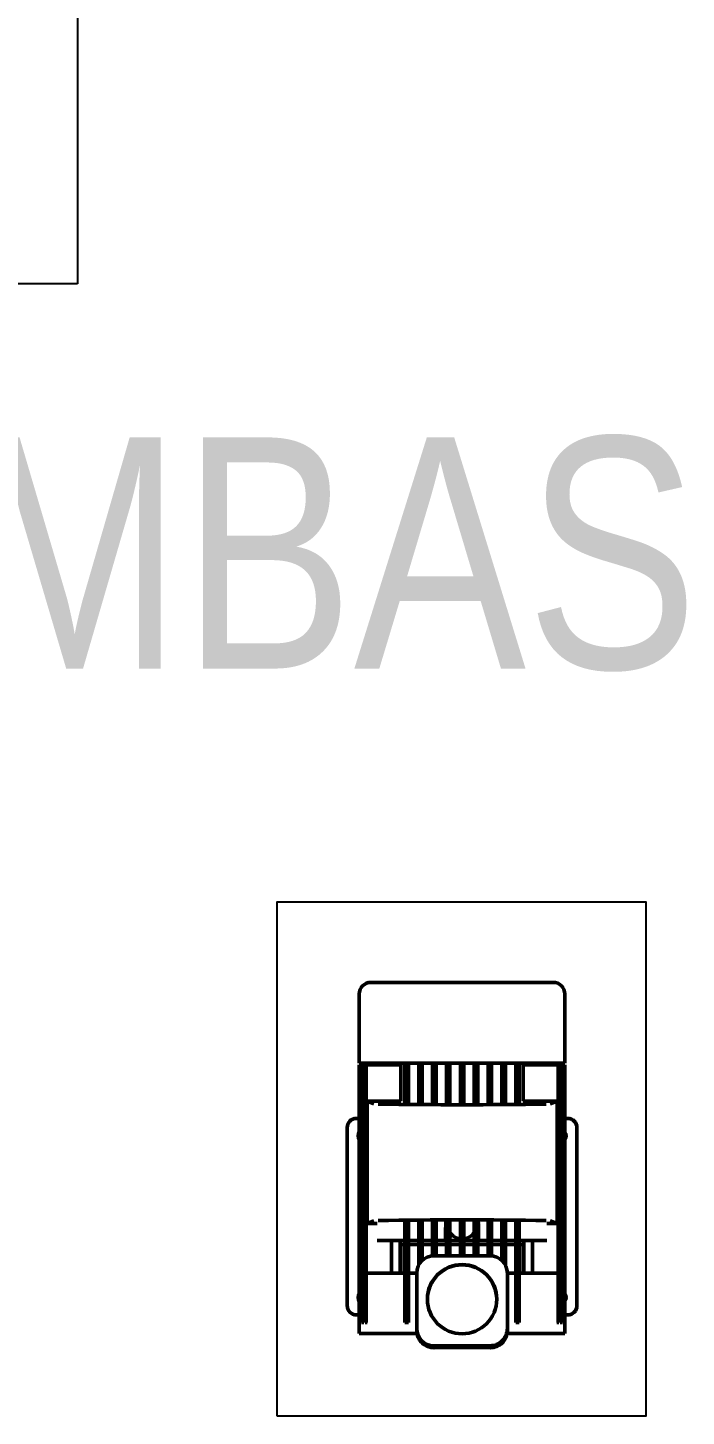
# Model space of a CAD drawing. Header units: inches. Extents: x -309 to 190, y -1585 to -1350.
# Drawn here: x -170.34 to -169.77, y -1397.096 to -1395.895 of the extents above; entities that cross this region are included whole.
import ezdxf
from ezdxf.enums import TextEntityAlignment as Align

# ---------------------------------------------------------------- set-up
doc = ezdxf.new("R2010")
doc.units = ezdxf.units.IN
doc.header["$MEASUREMENT"] = 0
doc.layers.get('0').update_dxf_attribs({"color": 9, "linetype": 'CONTINUOUS'})
doc.layers.add('02', color=9, linetype='CONTINUOUS')
doc.layers.add('11-LOCALES', color=9, linetype='CONTINUOUS')
doc.layers.add('Visible (ISO)', color=9, linetype='CONTINUOUS', lineweight=50)
doc.styles.add('ROMANS', font='arial.ttf')

# ---------------------------------------------------------------- blocks, each defined once
blk = doc.blocks.new('NLOCAL')
blk.add_lwpolyline([(-0.3036, 0), (0.3036, 0), (0.3036, 0.4188), (-0.3036, 0.4188)], close=True)
at = {"style": 'ROMANS', "width": 0.8, "flags": 1}
blk.add_attdef('SECTOR', text='', height=0.25, dxfattribs=at).set_placement((-0.0063, 0.6345), align=Align.MIDDLE)
at = {"style": 'ROMANS', "width": 0.8}
for tag, p in [('NUMERO', (0.006, 0.2059)), ('DENOMINACION', (0.0182, -0.2909))]:
    blk.add_attdef(tag, text='', height=0.25, dxfattribs=at).set_placement(p, align=Align.MIDDLE)

msp = doc.modelspace()

# ---------------------------------------------------------------- linework, layer by layer
at = {"layer": '02'}
msp.add_lwpolyline([(-170.124, -1397.0963), (-170.124, -1396.6514), (-169.8048, -1396.6514), (-169.8048, -1397.0963)], close=True, dxfattribs=at)
at = {"layer": 'Visible (ISO)'}
for p, q in [((-170.0529, -1396.7907), (-170.0529, -1396.731)), ((-169.8749, -1396.7907), (-169.8749, -1396.731)), ((-170.0364, -1396.7907), (-170.0364, -1396.7922)), ((-169.8914, -1396.7907), (-169.8914, -1396.7922)), ((-170.0529, -1396.7922), (-170.0529, -1396.7922)), ((-170.0527, -1396.7922), (-170.0529, -1396.7922)), ((-170.0529, -1397.0151), (-170.0529, -1396.7922)), ((-170.0529, -1396.7922), (-170.0529, -1397.0151)), ((-170.0527, -1397.0151), (-170.0527, -1396.7922)), ((-170.0519, -1396.7922), (-170.0525, -1396.7922)), ((-170.0525, -1397.0151), (-170.0525, -1396.7922)), ((-170.0519, -1397.0151), (-170.0519, -1396.7922)), ((-170.0519, -1396.7922), (-170.0515, -1396.7922)), ((-170.0503, -1396.7922), (-170.0515, -1396.7922)), ((-170.0515, -1397.0151), (-170.0515, -1396.7922)), ((-170.0503, -1397.0151), (-170.0503, -1396.7922)), ((-170.0503, -1396.7922), (-170.0498, -1396.7922)), ((-170.0479, -1396.7922), (-170.0498, -1396.7922)), ((-170.0498, -1397.0151), (-170.0498, -1396.7922)), ((-170.0479, -1397.0151), (-170.0479, -1396.7922)), ((-170.0479, -1396.7922), (-170.0471, -1396.7922)), ((-170.0169, -1396.7922), (-170.0471, -1396.7922)), ((-170.0471, -1397.0151), (-170.0471, -1396.7922)), ((-170.0169, -1396.8236), (-170.0169, -1396.7922)), ((-170.0134, -1396.8253), (-170.0134, -1396.7922)), ((-170.0134, -1396.7922), (-170.0104, -1396.7922)), ((-170.0104, -1396.8254), (-170.0104, -1396.7922)), ((-170.0014, -1396.8255), (-170.0014, -1396.7922)), ((-170.0014, -1396.7922), (-169.9984, -1396.7922)), ((-169.9984, -1396.8255), (-169.9984, -1396.7922)), ((-169.9894, -1396.8256), (-169.9894, -1396.7922)), ((-169.9894, -1396.7922), (-169.9864, -1396.7922)), ((-169.9864, -1396.8256), (-169.9864, -1396.7922)), ((-169.9774, -1396.8256), (-169.9774, -1396.7922)), ((-169.9744, -1396.8256), (-169.9744, -1396.7922)), ((-169.9654, -1396.8256), (-169.9654, -1396.7922)), ((-169.9639, -1396.7922), (-169.9654, -1396.7922)), ((-169.9624, -1396.7922), (-169.9639, -1396.7922)), ((-169.9624, -1396.8256), (-169.9624, -1396.7922)), ((-169.9534, -1396.8256), (-169.9534, -1396.7922)), ((-169.9504, -1396.8256), (-169.9504, -1396.7922)), ((-169.9414, -1396.8256), (-169.9414, -1396.7922)), ((-169.9414, -1396.7922), (-169.9384, -1396.7922)), ((-169.9384, -1396.8256), (-169.9384, -1396.7922)), ((-169.9294, -1396.8255), (-169.9294, -1396.7922)), ((-169.9294, -1396.7922), (-169.9264, -1396.7922)), ((-169.9264, -1396.8255), (-169.9264, -1396.7922)), ((-169.9174, -1396.8254), (-169.9174, -1396.7922)), ((-169.9174, -1396.7922), (-169.9144, -1396.7922)), ((-169.9144, -1396.8253), (-169.9144, -1396.7922)), ((-169.911, -1396.8236), (-169.911, -1396.7922)), ((-169.8807, -1396.7922), (-169.911, -1396.7922)), ((-169.8807, -1397.0151), (-169.8807, -1396.7922)), ((-169.8807, -1396.7922), (-169.88, -1396.7922)), ((-169.88, -1397.0151), (-169.88, -1396.7922)), ((-169.8781, -1396.7922), (-169.88, -1396.7922)), ((-169.8781, -1397.0151), (-169.8781, -1396.7922)), ((-169.8781, -1396.7922), (-169.8776, -1396.7922)), ((-169.8776, -1397.0151), (-169.8776, -1396.7922)), ((-169.8763, -1396.7922), (-169.8776, -1396.7922)), ((-169.8763, -1397.0151), (-169.8763, -1396.7922)), ((-169.8763, -1396.7922), (-169.876, -1396.7922)), ((-169.876, -1397.0151), (-169.876, -1396.7922)), ((-169.8753, -1396.7922), (-169.876, -1396.7922)), ((-169.8753, -1397.0151), (-169.8753, -1396.7922)), ((-169.8749, -1396.7922), (-169.8752, -1396.7922)), ((-169.8752, -1397.0151), (-169.8752, -1396.7922)), ((-169.8749, -1397.0151), (-169.8749, -1396.7922)), ((-169.8749, -1396.7922), (-169.8749, -1396.7922)), ((-169.8749, -1396.7922), (-169.8749, -1397.0151)), ((-170.0461, -1396.9296), (-170.0461, -1396.8236)), ((-170.0461, -1396.8236), (-170.0169, -1396.8236)), ((-170.0404, -1396.826), (-170.0461, -1396.8236)), ((-169.9639, -1396.8256), (-169.9654, -1396.8256)), ((-169.9639, -1396.8256), (-169.9624, -1396.8256)), ((-169.911, -1396.8236), (-169.8817, -1396.8236)), ((-169.8817, -1396.8236), (-169.8875, -1396.826)), ((-169.8817, -1396.9296), (-169.8817, -1396.8236)), ((-170.0554, -1396.8386), (-170.0529, -1396.8386)), ((-169.8749, -1396.8386), (-169.8724, -1396.8386)), ((-170.0634, -1396.9236), (-170.0634, -1396.8466)), ((-169.8644, -1396.8466), (-169.8644, -1396.9236)), ((-170.0634, -1397.0006), (-170.0634, -1396.9236)), ((-170.0461, -1396.9296), (-170.0404, -1396.9271)), ((-170.0373, -1396.9296), (-170.0461, -1396.9296)), ((-170.0134, -1397.0151), (-170.0134, -1396.9278)), ((-170.0104, -1397.0151), (-170.0104, -1396.9278)), ((-170.0014, -1396.9654), (-170.0014, -1396.9277)), ((-169.9984, -1396.9614), (-169.9984, -1396.9276)), ((-169.9894, -1396.9574), (-169.9894, -1396.9276)), ((-169.9864, -1396.9574), (-169.9864, -1396.9275)), ((-169.9781, -1396.93), (-169.9781, -1396.9305)), ((-169.9774, -1396.9574), (-169.9774, -1396.9275)), ((-169.9744, -1396.9574), (-169.9744, -1396.9275)), ((-169.9654, -1396.9574), (-169.9654, -1396.9275)), ((-169.9639, -1396.9275), (-169.9654, -1396.9275)), ((-169.9639, -1396.9275), (-169.9624, -1396.9275)), ((-169.9624, -1396.9574), (-169.9624, -1396.9275)), ((-169.9534, -1396.9574), (-169.9534, -1396.9275)), ((-169.9504, -1396.9574), (-169.9504, -1396.9275)), ((-169.9497, -1396.9305), (-169.9497, -1396.93)), ((-169.9414, -1396.9574), (-169.9414, -1396.9275)), ((-169.9384, -1396.9574), (-169.9384, -1396.9276)), ((-169.9294, -1396.9614), (-169.9294, -1396.9276)), ((-169.9264, -1396.9654), (-169.9264, -1396.9277)), ((-169.9174, -1397.0151), (-169.9174, -1396.9278)), ((-169.9144, -1397.0151), (-169.9144, -1396.9278)), ((-169.8817, -1396.9296), (-169.8906, -1396.9296)), ((-169.8875, -1396.9271), (-169.8817, -1396.9296)), ((-169.8644, -1396.9236), (-169.8644, -1397.0006)), ((-170.0373, -1396.9443), (-170.0354, -1396.9443)), ((-170.0354, -1396.9443), (-170.0191, -1396.9443)), ((-170.025, -1396.9725), (-170.025, -1396.9443)), ((-170.0191, -1396.9443), (-170.0134, -1396.9443)), ((-170.0174, -1396.9725), (-170.0174, -1396.9443)), ((-170.0104, -1396.9443), (-170.0014, -1396.9443)), ((-169.9984, -1396.9443), (-169.9894, -1396.9443)), ((-169.9864, -1396.9443), (-169.9783, -1396.9443)), ((-169.9783, -1396.9443), (-169.9774, -1396.9443)), ((-169.9744, -1396.9443), (-169.9654, -1396.9443)), ((-169.9624, -1396.9443), (-169.9534, -1396.9443)), ((-169.9504, -1396.9443), (-169.9495, -1396.9443)), ((-169.9414, -1396.9443), (-169.9495, -1396.9443)), ((-169.9294, -1396.9443), (-169.9384, -1396.9443)), ((-169.9174, -1396.9443), (-169.9264, -1396.9443)), ((-169.9087, -1396.9443), (-169.9144, -1396.9443)), ((-169.9105, -1396.9725), (-169.9105, -1396.9443)), ((-169.8924, -1396.9443), (-169.9087, -1396.9443)), ((-169.9029, -1396.9725), (-169.9029, -1396.9443)), ((-169.8924, -1396.9443), (-169.8906, -1396.9443)), ((-170.0174, -1396.9478), (-170.0134, -1396.9478)), ((-170.0169, -1396.9725), (-170.0169, -1396.9478)), ((-170.0104, -1396.9478), (-170.0014, -1396.9478)), ((-169.9984, -1396.9478), (-169.9894, -1396.9478)), ((-169.9397, -1396.9574), (-169.9882, -1396.9574)), ((-169.9864, -1396.9478), (-169.9774, -1396.9478)), ((-169.9744, -1396.9478), (-169.9654, -1396.9478)), ((-169.9624, -1396.9478), (-169.9534, -1396.9478)), ((-169.9504, -1396.9478), (-169.9414, -1396.9478)), ((-169.9384, -1396.9478), (-169.9294, -1396.9478)), ((-169.9264, -1396.9478), (-169.9174, -1396.9478)), ((-169.9144, -1396.9478), (-169.9105, -1396.9478)), ((-169.911, -1396.9725), (-169.911, -1396.9478)), ((-170.0527, -1396.9725), (-170.0529, -1396.9725)), ((-170.0519, -1396.9725), (-170.0524, -1396.9725)), ((-170.0503, -1396.9725), (-170.0511, -1396.9725)), ((-170.0479, -1396.9725), (-170.049, -1396.9725)), ((-170.0427, -1396.9725), (-170.046, -1396.9725)), ((-170.0236, -1396.9725), (-170.0427, -1396.9725)), ((-170.0134, -1396.9725), (-170.0236, -1396.9725)), ((-170.0032, -1396.9724), (-170.0032, -1397.0203)), ((-169.9247, -1397.0203), (-169.9247, -1396.9724)), ((-169.9043, -1396.9725), (-169.9144, -1396.9725)), ((-169.8851, -1396.9725), (-169.9043, -1396.9725)), ((-169.8819, -1396.9725), (-169.8851, -1396.9725)), ((-169.8789, -1396.9725), (-169.88, -1396.9725)), ((-169.8768, -1396.9725), (-169.8776, -1396.9725)), ((-169.8754, -1396.9725), (-169.876, -1396.9725)), ((-169.8749, -1396.9725), (-169.8752, -1396.9725)), ((-170.0529, -1397.0086), (-170.0554, -1397.0086)), ((-170.0529, -1397.0151), (-170.0529, -1397.0151)), ((-170.0529, -1397.0151), (-170.0529, -1397.0151)), ((-170.0529, -1397.0246), (-170.0529, -1397.0151)), ((-170.0524, -1397.0151), (-170.0525, -1397.0151)), ((-170.0519, -1397.0151), (-170.0515, -1397.0151)), ((-170.0511, -1397.0151), (-170.0515, -1397.0151)), ((-170.0503, -1397.0151), (-170.0498, -1397.0151)), ((-170.049, -1397.0151), (-170.0498, -1397.0151)), ((-170.0479, -1397.0151), (-170.0471, -1397.0151)), ((-170.046, -1397.0151), (-170.0471, -1397.0151)), ((-170.0134, -1397.0151), (-170.0104, -1397.0151)), ((-169.9174, -1397.0151), (-169.9144, -1397.0151)), ((-169.8807, -1397.0151), (-169.8819, -1397.0151)), ((-169.8807, -1397.0151), (-169.88, -1397.0151)), ((-169.8781, -1397.0151), (-169.8789, -1397.0151)), ((-169.8781, -1397.0151), (-169.8776, -1397.0151)), ((-169.8763, -1397.0151), (-169.8768, -1397.0151)), ((-169.8763, -1397.0151), (-169.876, -1397.0151)), ((-169.8753, -1397.0151), (-169.8754, -1397.0151)), ((-169.8724, -1397.0086), (-169.8749, -1397.0086)), ((-169.8749, -1397.0151), (-169.8749, -1397.0151)), ((-169.8749, -1397.0151), (-169.8749, -1397.0151)), ((-169.8749, -1397.0246), (-169.8749, -1397.0151)), ((-170.0427, -1397.0246), (-170.0529, -1397.0246)), ((-170.0236, -1397.0246), (-170.0427, -1397.0246)), ((-170.0133, -1397.0246), (-170.0236, -1397.0246)), ((-170.0032, -1397.0203), (-170.0032, -1397.0225)), ((-170.003, -1397.0246), (-170.0032, -1397.0246)), ((-169.9249, -1397.0246), (-169.9247, -1397.0246)), ((-169.9247, -1397.0203), (-169.9247, -1397.0225)), ((-169.9043, -1397.0246), (-169.9145, -1397.0246)), ((-169.8851, -1397.0246), (-169.9043, -1397.0246)), ((-169.8749, -1397.0246), (-169.8851, -1397.0246)), ((-169.9882, -1397.0353), (-169.9397, -1397.0353))]:
    msp.add_line(p, q, dxfattribs=at)
for centre, radius, start, end in [((-170.0554, -1396.8466), 0.008, 90, 180), ((-169.8724, -1396.8466), 0.008, 0, 90), ((-170.0479, -1396.8536), 0.006, 146.443, 213.557), ((-169.8799, -1396.8536), 0.006, 326.4424, 33.5576), ((-167.255, -1396.972), 2.7234, 179.1259, 179.4179), ((-172.6728, -1396.972), 2.7234, 0.5821, 0.8741), ((-169.9639, -1396.93), 0.0129, 215.5455, 263.3251), ((-169.9639, -1396.93), 0.0129, 276.6749, 324.4545), ((-170.0479, -1396.9936), 0.006, 146.443, 213.557), ((-169.8799, -1396.9936), 0.006, 326.4424, 33.5576), ((-170.0554, -1397.0006), 0.008, 180, 270), ((-169.8724, -1397.0006), 0.008, 270, 0)]:
    msp.add_arc(centre, radius, start, end, dxfattribs=at)
for centre, major_axis, ratio, start_param, end_param in [((-169.9639, -1396.8121), (0.28, 0), 0.052408, 4.449368, 4.97541), ((-169.9639, -1396.9411), (-0.28, 0), 0.052408, 4.449368, 4.97541), ((-169.9882, -1396.9724), (-0.015, 0), 0.999391, -1.570796, 0), ((-169.9397, -1396.9724), (0.015, 0), 0.999391, 0, 1.570796), ((-169.9639, -1396.9953), (0.03, 0), 0.999391, 0.00582, 3.135772), ((-169.9882, -1397.0203), (0.015, 0), 0.999391, 3.141593, 4.712389), ((-169.9397, -1397.0203), (-0.015, 0), 0.999391, 1.570796, 3.141593), ((-169.9639, -1397.0404), (0.1008, 0), 0.034899, 1.32807, 1.813535)]:
    msp.add_ellipse(centre, major_axis=major_axis, ratio=ratio, start_param=start_param, end_param=end_param, dxfattribs=at)
msp.add_ellipse((-169.9639, -1396.995), major_axis=(-0.03, 0), ratio=0.999391, dxfattribs=at)
for points, knots in [([(-170.0429, -1396.721), (-170.0455, -1396.721), (-170.0482, -1396.722), (-170.05, -1396.7239), (-170.0519, -1396.7257), (-170.0529, -1396.7283), (-170.0529, -1396.731)], [-5, -5, -5, -5, 0, 0, 0, 5, 5, 5, 5]), ([(-170.0328, -1396.721), (-170.0342, -1396.721), (-170.0354, -1396.721), (-170.0364, -1396.721), (-170.0376, -1396.721), (-170.0386, -1396.721), (-170.0395, -1396.721), (-170.0405, -1396.721), (-170.0413, -1396.721), (-170.0419, -1396.721), (-170.0426, -1396.721), (-170.0429, -1396.721), (-170.0429, -1396.721), (-170.0429, -1396.721), (-170.0429, -1396.721), (-170.0429, -1396.721)], [24.396239, 24.396239, 24.396239, 24.396239, 39.449836, 39.449836, 39.449836, 58.260733, 58.260733, 58.260733, 82.387196, 82.387196, 82.387196, 112.600484, 112.600484, 112.600484, 114.054243, 114.054243, 114.054243, 114.054243]), ([(-170.0328, -1396.721), (-170.0328, -1396.721), (-170.0328, -1396.721), (-170.0328, -1396.721), (-170.0324, -1396.721), (-170.0321, -1396.721), (-170.0317, -1396.721), (-170.0314, -1396.721), (-170.0311, -1396.721), (-170.0308, -1396.721), (-170.0305, -1396.721), (-170.0303, -1396.721), (-170.03, -1396.721), (-170.0298, -1396.721), (-170.0297, -1396.721), (-170.0295, -1396.721), (-170.0295, -1396.721), (-170.0294, -1396.721), (-170.0294, -1396.721), (-170.0293, -1396.721), (-170.0293, -1396.721), (-170.0293, -1396.721), (-170.0293, -1396.721), (-170.0292, -1396.721), (-170.0292, -1396.721), (-170.0292, -1396.721), (-170.0292, -1396.721), (-170.0292, -1396.721), (-170.0291, -1396.721), (-170.0291, -1396.721), (-170.0291, -1396.721)], [8.336317, 8.336317, 8.336317, 8.336317, 8.417846, 8.417846, 8.417846, 11.94043, 11.94043, 11.94043, 14.806441, 14.806441, 14.806441, 17.551929, 17.551929, 17.551929, 18.865792, 18.865792, 18.865792, 19.375891, 19.375891, 19.375891, 19.63094, 19.63094, 19.63094, 19.88599, 19.88599, 19.88599, 20.052734, 20.052734, 20.052734, 20.115315, 20.115315, 20.115315, 20.115315]), ([(-170.0291, -1396.721), (-170.0288, -1396.721), (-170.0284, -1396.721), (-170.028, -1396.721), (-170.0276, -1396.721), (-170.0272, -1396.721), (-170.0267, -1396.721), (-170.0263, -1396.721), (-170.0258, -1396.721), (-170.0252, -1396.721), (-170.025, -1396.721), (-170.0247, -1396.721), (-170.0245, -1396.721), (-170.0244, -1396.721), (-170.0243, -1396.721), (-170.0242, -1396.721), (-170.0241, -1396.721), (-170.024, -1396.721), (-170.024, -1396.721), (-170.0239, -1396.721), (-170.0239, -1396.721), (-170.0238, -1396.721), (-170.0238, -1396.721), (-170.0238, -1396.721), (-170.0237, -1396.721), (-170.0237, -1396.721), (-170.0237, -1396.721), (-170.0236, -1396.721)], [8.274787, 8.274787, 8.274787, 8.274787, 11.266252, 11.266252, 11.266252, 14.154351, 14.154351, 14.154351, 17.131263, 17.131263, 17.131263, 18.575051, 18.575051, 18.575051, 19.140857, 19.140857, 19.140857, 19.42376, 19.42376, 19.42376, 19.706663, 19.706663, 19.706663, 19.890628, 19.890628, 19.890628, 20.018813, 20.018813, 20.018813, 20.018813]), ([(-169.9639, -1396.721), (-169.9727, -1396.721), (-169.9815, -1396.721), (-169.9902, -1396.721), (-169.9951, -1396.721), (-169.9998, -1396.721), (-170.0045, -1396.721), (-170.008, -1396.721), (-170.0114, -1396.721), (-170.0147, -1396.721), (-170.0154, -1396.721), (-170.0161, -1396.721), (-170.0168, -1396.721), (-170.0174, -1396.721), (-170.0181, -1396.721), (-170.0188, -1396.721), (-170.0196, -1396.721), (-170.0205, -1396.721), (-170.0213, -1396.721), (-170.0217, -1396.721), (-170.0221, -1396.721), (-170.0225, -1396.721), (-170.0227, -1396.721), (-170.0229, -1396.721), (-170.0231, -1396.721), (-170.0232, -1396.721), (-170.0234, -1396.721), (-170.0235, -1396.721), (-170.0236, -1396.721), (-170.0236, -1396.721), (-170.0236, -1396.721)], [47.958458, 47.958458, 47.958458, 47.958458, 86.15673, 86.15673, 86.15673, 107.265981, 107.265981, 107.265981, 122.802866, 122.802866, 122.802866, 126.134664, 126.134664, 126.134664, 129.466461, 129.466461, 129.466461, 133.553342, 133.553342, 133.553342, 135.596782, 135.596782, 135.596782, 136.618502, 136.618502, 136.618502, 137.42648, 137.42648, 137.42648, 137.640223, 137.640223, 137.640223, 137.640223]), ([(-169.9042, -1396.721), (-169.9071, -1396.721), (-169.9101, -1396.721), (-169.9133, -1396.721), (-169.9173, -1396.721), (-169.9215, -1396.721), (-169.9257, -1396.721), (-169.9311, -1396.721), (-169.9365, -1396.721), (-169.9421, -1396.721), (-169.949, -1396.721), (-169.9559, -1396.721), (-169.9629, -1396.721), (-169.9632, -1396.721), (-169.9636, -1396.721), (-169.9639, -1396.721)], [24.396237, 24.396237, 24.396237, 24.396237, 39.449834, 39.449834, 39.449834, 58.260732, 58.260732, 58.260732, 82.387194, 82.387194, 82.387194, 112.600482, 112.600482, 112.600482, 114.054242, 114.054242, 114.054242, 114.054242]), ([(-169.9042, -1396.721), (-169.9042, -1396.721), (-169.9042, -1396.721), (-169.9042, -1396.721), (-169.9035, -1396.721), (-169.9029, -1396.721), (-169.9023, -1396.721), (-169.9018, -1396.721), (-169.9013, -1396.721), (-169.9009, -1396.721), (-169.9004, -1396.721), (-169.9, -1396.721), (-169.8997, -1396.721), (-169.8995, -1396.721), (-169.8993, -1396.721), (-169.8992, -1396.721), (-169.8991, -1396.721), (-169.8991, -1396.721), (-169.899, -1396.721), (-169.899, -1396.721), (-169.8989, -1396.721), (-169.8989, -1396.721), (-169.8989, -1396.721), (-169.8988, -1396.721), (-169.8988, -1396.721), (-169.8988, -1396.721), (-169.8988, -1396.721), (-169.8988, -1396.721), (-169.8988, -1396.721), (-169.8987, -1396.721), (-169.8987, -1396.721)], [8.336164, 8.336164, 8.336164, 8.336164, 8.417693, 8.417693, 8.417693, 11.940277, 11.940277, 11.940277, 14.806288, 14.806288, 14.806288, 17.551776, 17.551776, 17.551776, 18.865638, 18.865638, 18.865638, 19.375737, 19.375737, 19.375737, 19.630787, 19.630787, 19.630787, 19.885837, 19.885837, 19.885837, 20.052581, 20.052581, 20.052581, 20.115162, 20.115162, 20.115162, 20.115162]), ([(-169.8987, -1396.721), (-169.8984, -1396.721), (-169.8981, -1396.721), (-169.8978, -1396.721), (-169.8975, -1396.721), (-169.8972, -1396.721), (-169.8969, -1396.721), (-169.8965, -1396.721), (-169.8962, -1396.721), (-169.8959, -1396.721), (-169.8958, -1396.721), (-169.8956, -1396.721), (-169.8955, -1396.721), (-169.8955, -1396.721), (-169.8954, -1396.721), (-169.8953, -1396.721), (-169.8953, -1396.721), (-169.8953, -1396.721), (-169.8953, -1396.721), (-169.8952, -1396.721), (-169.8952, -1396.721), (-169.8952, -1396.721), (-169.8952, -1396.721), (-169.8952, -1396.721), (-169.8951, -1396.721), (-169.8951, -1396.721), (-169.8951, -1396.721), (-169.8951, -1396.721)], [8.275304, 8.275304, 8.275304, 8.275304, 11.266769, 11.266769, 11.266769, 14.154868, 14.154868, 14.154868, 17.13178, 17.13178, 17.13178, 18.575568, 18.575568, 18.575568, 19.141374, 19.141374, 19.141374, 19.424277, 19.424277, 19.424277, 19.70718, 19.70718, 19.70718, 19.891145, 19.891145, 19.891145, 20.01933, 20.01933, 20.01933, 20.01933]), ([(-169.8849, -1396.721), (-169.8849, -1396.721), (-169.8854, -1396.721), (-169.8865, -1396.721), (-169.8871, -1396.721), (-169.8879, -1396.721), (-169.8889, -1396.721), (-169.8896, -1396.721), (-169.8905, -1396.721), (-169.8915, -1396.721), (-169.8917, -1396.721), (-169.892, -1396.721), (-169.8922, -1396.721), (-169.8925, -1396.721), (-169.8927, -1396.721), (-169.893, -1396.721), (-169.8933, -1396.721), (-169.8936, -1396.721), (-169.894, -1396.721), (-169.8942, -1396.721), (-169.8943, -1396.721), (-169.8945, -1396.721), (-169.8946, -1396.721), (-169.8947, -1396.721), (-169.8948, -1396.721), (-169.8949, -1396.721), (-169.8949, -1396.721), (-169.895, -1396.721), (-169.895, -1396.721), (-169.8951, -1396.721), (-169.8951, -1396.721)], [47.958043, 47.958043, 47.958043, 47.958043, 86.15673, 86.15673, 86.15673, 107.265981, 107.265981, 107.265981, 122.802866, 122.802866, 122.802866, 126.134664, 126.134664, 126.134664, 129.466461, 129.466461, 129.466461, 133.553342, 133.553342, 133.553342, 135.596782, 135.596782, 135.596782, 136.618502, 136.618502, 136.618502, 137.42648, 137.42648, 137.42648, 137.640222, 137.640222, 137.640222, 137.640222]), ([(-169.8849, -1396.721), (-169.8823, -1396.721), (-169.8797, -1396.722), (-169.8779, -1396.7239), (-169.876, -1396.7257), (-169.8749, -1396.7283), (-169.8749, -1396.731)], [-5, -5, -5, -5, 0, 0, 0, 5, 5, 5, 5]), ([(-170.0417, -1396.7907), (-170.0442, -1396.7907), (-170.0459, -1396.7907), (-170.0473, -1396.7907), (-170.0495, -1396.7907), (-170.0508, -1396.7907), (-170.0517, -1396.7907), (-170.0525, -1396.7907), (-170.0529, -1396.7907), (-170.0529, -1396.7907)], [236.460567, 236.460567, 236.460567, 236.460567, 252.964631, 252.964631, 252.964631, 278.097456, 278.097456, 278.097456, 302.173931, 302.173931, 302.173931, 302.173931]), ([(-169.9639, -1396.7907), (-169.9749, -1396.7907), (-169.9858, -1396.7907), (-169.9966, -1396.7907), (-170.003, -1396.7907), (-170.0093, -1396.7907), (-170.0155, -1396.7907), (-170.0198, -1396.7907), (-170.0241, -1396.7907), (-170.0281, -1396.7907)], [151.086966, 151.086966, 151.086966, 151.086966, 183.943658, 183.943658, 183.943658, 203.232169, 203.232169, 203.232169, 216.800351, 216.800351, 216.800351, 216.800351]), ([(-169.8997, -1396.7907), (-169.9047, -1396.7907), (-169.9099, -1396.7907), (-169.9152, -1396.7907), (-169.9233, -1396.7907), (-169.9316, -1396.7907), (-169.9399, -1396.7907), (-169.9479, -1396.7907), (-169.9559, -1396.7907), (-169.9639, -1396.7907)], [85.373601, 85.373601, 85.373601, 85.373601, 101.877665, 101.877665, 101.877665, 127.01049, 127.01049, 127.01049, 151.086966, 151.086966, 151.086966, 151.086966]), ([(-169.8749, -1396.7907), (-169.8749, -1396.7907), (-169.8756, -1396.7907), (-169.8773, -1396.7907), (-169.8782, -1396.7907), (-169.8795, -1396.7907), (-169.8813, -1396.7907), (-169.8826, -1396.7907), (-169.8841, -1396.7907), (-169.8861, -1396.7907)], [0, 0, 0, 0, 32.856693, 32.856693, 32.856693, 52.145203, 52.145203, 52.145203, 65.713386, 65.713386, 65.713386, 65.713386]), ([(-170.0525, -1396.7922), (-170.0526, -1396.7922), (-170.0526, -1396.7922), (-170.0527, -1396.7922), (-170.0527, -1396.7922), (-170.0527, -1396.7922)], [0, 0, 0, 0, 0.150191, 0.150191, 0.3003823, 0.3003823, 0.3003823, 0.3003823]), ([(-169.9744, -1396.7922), (-169.9749, -1396.7922), (-169.9754, -1396.7922), (-169.9764, -1396.7922), (-169.9769, -1396.7922), (-169.9774, -1396.7922)], [0.0000002, 0.0000002, 0.0000002, 0.0000002, 0.1501919, 0.1501919, 0.3003837, 0.3003837, 0.3003837, 0.3003837]), ([(-169.9504, -1396.7922), (-169.9509, -1396.7922), (-169.9514, -1396.7922), (-169.9524, -1396.7922), (-169.9529, -1396.7922), (-169.9534, -1396.7922)], [0, 0, 0, 0, 0.150191, 0.150191, 0.3003823, 0.3003823, 0.3003823, 0.3003823]), ([(-169.8752, -1396.7922), (-169.8752, -1396.7922), (-169.8752, -1396.7922), (-169.8753, -1396.7922), (-169.8753, -1396.7922), (-169.8753, -1396.7922)], [0.0000002, 0.0000002, 0.0000002, 0.0000002, 0.1501919, 0.1501919, 0.3003837, 0.3003837, 0.3003837, 0.3003837]), ([(-169.9744, -1396.8256), (-169.9749, -1396.8256), (-169.9754, -1396.8256), (-169.9764, -1396.8256), (-169.9769, -1396.8256), (-169.9774, -1396.8256)], [0.0000002, 0.0000002, 0.0000002, 0.0000002, 0.1501926, 0.1501926, 0.3003848, 0.3003848, 0.3003848, 0.3003848]), ([(-169.9534, -1396.8256), (-169.9529, -1396.8256), (-169.9524, -1396.8256), (-169.9514, -1396.8256), (-169.9509, -1396.8256), (-169.9504, -1396.8256)], [-0.3003834, -0.3003834, -0.3003834, -0.3003834, -0.1501916, -0.1501916, 0, 0, 0, 0]), ([(-169.9779, -1396.928), (-169.978, -1396.9286), (-169.9781, -1396.9292), (-169.9781, -1396.9299), (-169.9781, -1396.9299), (-169.9781, -1396.9299), (-169.9781, -1396.93)], [0, 0, 0, 0, 3.32097, 3.32097, 3.32097, 3.466098, 3.466098, 3.466098, 3.466098]), ([(-169.9744, -1396.9275), (-169.9749, -1396.9275), (-169.9754, -1396.9275), (-169.9764, -1396.9275), (-169.9769, -1396.9275), (-169.9774, -1396.9275)], [0.0000002, 0.0000002, 0.0000002, 0.0000002, 0.1501926, 0.1501926, 0.3003848, 0.3003848, 0.3003848, 0.3003848]), ([(-169.9534, -1396.9275), (-169.9529, -1396.9275), (-169.9524, -1396.9275), (-169.9514, -1396.9275), (-169.9509, -1396.9275), (-169.9504, -1396.9275)], [-0.3003834, -0.3003834, -0.3003834, -0.3003834, -0.1501916, -0.1501916, 0, 0, 0, 0]), ([(-169.9499, -1396.928), (-169.9499, -1396.9285), (-169.9498, -1396.929), (-169.9498, -1396.9295), (-169.9497, -1396.9296), (-169.9497, -1396.9298), (-169.9497, -1396.93)], [0, 0, 0, 0, 2.62825, 2.62825, 2.62825, 3.468709, 3.468709, 3.468709, 3.468709]), ([(-170.0525, -1397.0151), (-170.0526, -1397.0151), (-170.0526, -1397.0151), (-170.0527, -1397.0151), (-170.0527, -1397.0151), (-170.0527, -1397.0151)], [-0.3003835, -0.3003835, -0.3003835, -0.3003835, -0.1501919, -0.1501919, 0, 0, 0, 0]), ([(-169.8752, -1397.0151), (-169.8752, -1397.0151), (-169.8752, -1397.0151), (-169.8753, -1397.0151), (-169.8753, -1397.0151), (-169.8753, -1397.0151)], [-0.3003823, -0.3003823, -0.3003823, -0.3003823, -0.1501912, -0.1501912, 0, 0, 0, 0]), ([(-170.0032, -1397.0225), (-170.0032, -1397.0228), (-170.0031, -1397.0232), (-170.0031, -1397.0239), (-170.003, -1397.0243), (-170.003, -1397.0246)], [-0.2160642, -0.2160642, -0.2160642, -0.2160642, -0.1080326, -0.1080326, -0.000001, -0.000001, -0.000001, -0.000001]), ([(-170.0012, -1397.0294), (-170.0016, -1397.0288), (-170.0019, -1397.0282), (-170.0023, -1397.0271), (-170.0025, -1397.0265), (-170.0028, -1397.0256), (-170.0028, -1397.0252), (-170.0029, -1397.0247), (-170.003, -1397.0246), (-170.003, -1397.0246)], [0, 0, 0, 0, 0.2188589, 0.2188589, 0.4329776, 0.4329776, 0.6542807, 0.6542807, 0.8731654, 0.8731654, 0.8731654, 0.8731654]), ([(-169.9882, -1397.037), (-169.9901, -1397.037), (-169.9921, -1397.0366), (-169.9958, -1397.0351), (-169.9975, -1397.0339), (-169.9997, -1397.0317), (-170.0006, -1397.0306), (-170.0012, -1397.0294)], [2.2797, 2.2797, 2.2797, 2.2797, 2.87273, 2.87273, 3.465759, 3.465759, 3.859451, 3.859451, 3.859451, 3.859451]), ([(-169.9397, -1397.037), (-169.9378, -1397.037), (-169.9358, -1397.0366), (-169.932, -1397.0351), (-169.9303, -1397.0339), (-169.9281, -1397.0317), (-169.9273, -1397.0306), (-169.9266, -1397.0294)], [-2.318706, -2.318706, -2.318706, -2.318706, -1.725679, -1.725679, -1.132651, -1.132651, -0.738961, -0.738961, -0.738961, -0.738961]), ([(-169.9266, -1397.0294), (-169.9263, -1397.0288), (-169.926, -1397.0282), (-169.9255, -1397.0271), (-169.9254, -1397.0265), (-169.9251, -1397.0256), (-169.925, -1397.0252), (-169.9249, -1397.0247), (-169.9249, -1397.0246), (-169.9249, -1397.0246)], [-0.8703838, -0.8703838, -0.8703838, -0.8703838, -0.6522252, -0.6522252, -0.4387919, -0.4387919, -0.2181905, -0.2181905, 0, 0, 0, 0]), ([(-169.9247, -1397.0225), (-169.9247, -1397.0228), (-169.9247, -1397.0232), (-169.9248, -1397.0239), (-169.9248, -1397.0243), (-169.9249, -1397.0246)], [0.000001, 0.000001, 0.000001, 0.000001, 0.108047, 0.108047, 0.2160931, 0.2160931, 0.2160931, 0.2160931])]:
    msp.add_open_spline(points, degree=3, knots=knots, dxfattribs=at)
for points, degree in [([(-170.0362, -1396.7907), (-170.0376, -1396.7907), (-170.0388, -1396.7907), (-170.0399, -1396.7907), (-170.0408, -1396.7907), (-170.0417, -1396.7907)], 5), ([(-170.0281, -1396.7907), (-170.0299, -1396.7907), (-170.0316, -1396.7907), (-170.0332, -1396.7907), (-170.0348, -1396.7907), (-170.0362, -1396.7907)], 5), ([(-169.8917, -1396.7907), (-169.8931, -1396.7907), (-169.8946, -1396.7907), (-169.8963, -1396.7907), (-169.898, -1396.7907), (-169.8997, -1396.7907)], 5), ([(-169.8861, -1396.7907), (-169.887, -1396.7907), (-169.888, -1396.7907), (-169.8891, -1396.7907), (-169.8903, -1396.7907), (-169.8917, -1396.7907)], 5), ([(-169.9779, -1396.928), (-169.9779, -1396.928), (-169.9779, -1396.9279), (-169.9779, -1396.9279), (-169.9779, -1396.9278), (-169.9779, -1396.9278)], 5), ([(-169.95, -1396.9278), (-169.95, -1396.9278), (-169.95, -1396.9279), (-169.95, -1396.9279), (-169.9499, -1396.928), (-169.9499, -1396.928)], 5), ([(-170.0032, -1396.9725), (-170.0056, -1396.9725), (-170.008, -1396.9725), (-170.0104, -1396.9725)], 3), ([(-169.9174, -1396.9725), (-169.9199, -1396.9725), (-169.9223, -1396.9725), (-169.9247, -1396.9725)], 3), ([(-170.0032, -1397.0246), (-170.0066, -1397.0246), (-170.01, -1397.0246), (-170.0133, -1397.0246)], 3), ([(-170.003, -1397.0246), (-170.003, -1397.0246), (-170.003, -1397.0246), (-170.003, -1397.0246)], 3), ([(-169.9249, -1397.0246), (-169.9249, -1397.0246), (-169.9249, -1397.0246), (-169.9249, -1397.0246)], 3), ([(-169.9145, -1397.0246), (-169.9179, -1397.0246), (-169.9213, -1397.0246), (-169.9247, -1397.0246)], 3)]:
    msp.add_open_spline(points, degree=degree, dxfattribs=at)

# ---------------------------------------------------------------- block references
at = {"layer": '11-LOCALES'}
ref = msp.add_blockref('NLOCAL', (-170.5399, -1396.1167), dxfattribs=dict(at, xscale=-0.7999999999999546, yscale=0.7999999999999546, zscale=0.8000000000000003))
ref.add_attrib('DENOMINACION', 'SALA BOMBAS', dxfattribs={"layer": '0', "height": 0.2, "style": 'ROMANS', "width": 0.8}).set_placement((-170.5544, -1396.3494), align=Align.MIDDLE)

doc.saveas('drawing.dxf')
